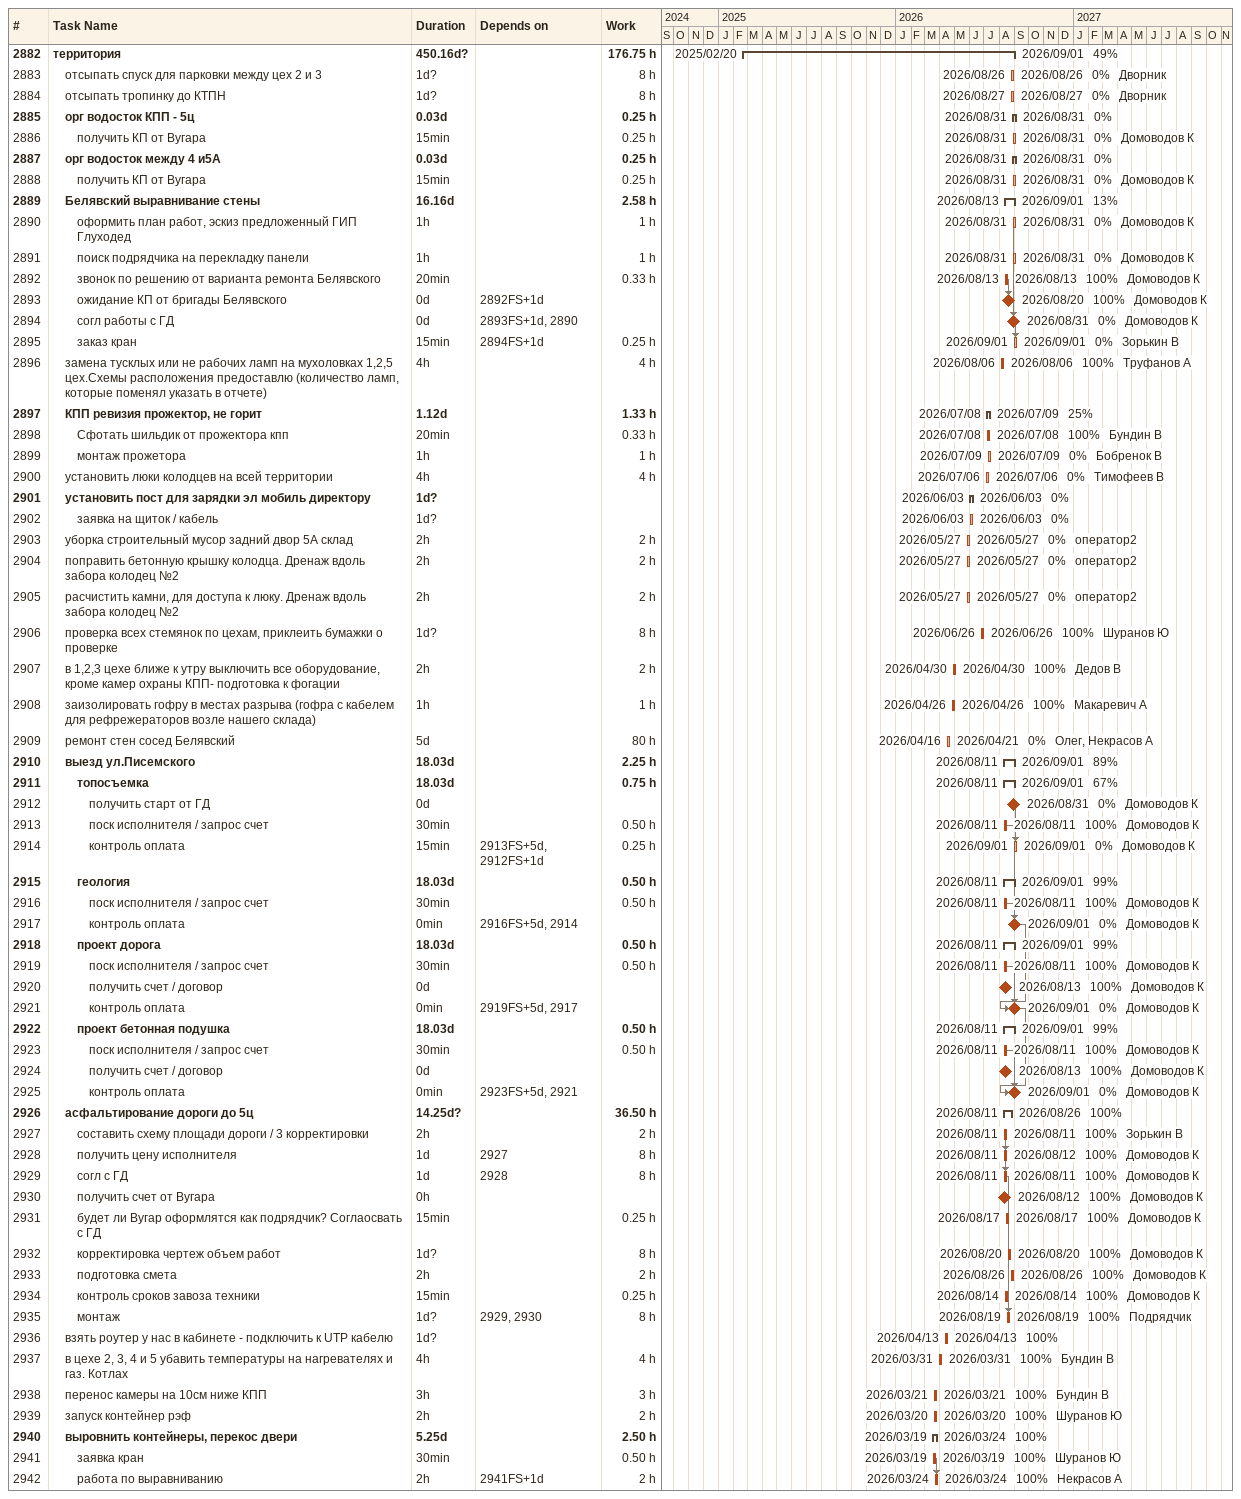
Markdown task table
| ID | Level | Task | Duration | Start | Finish | Predecessors | Resources | % complete | Work (h) |
|---|---|---|---|---|---|---|---|---|---|
| 2882 | 1 | **территория** | 450.16d? | 2025-02-20 | 2026-09-01 |  |  | 49 | 176.75 |
| 2883 | 2 | отсыпать спуск для парковки между цех 2 и 3 | 1d? | 2026-08-26 | 2026-08-26 |  | Дворник | 0 | 8 |
| 2884 | 2 | отсыпать тропинку до КТПН | 1d? | 2026-08-27 | 2026-08-27 |  | Дворник | 0 | 8 |
| 2885 | 2 | **орг водосток КПП - 5ц** | 0.03d | 2026-08-31 | 2026-08-31 |  |  | 0 | 0.25 |
| 2886 | 3 | получить КП от Вугара | 15min | 2026-08-31 | 2026-08-31 |  | Домоводов К | 0 | 0.25 |
| 2887 | 2 | **орг водосток между 4 и5А** | 0.03d | 2026-08-31 | 2026-08-31 |  |  | 0 | 0.25 |
| 2888 | 3 | получить КП от Вугара | 15min | 2026-08-31 | 2026-08-31 |  | Домоводов К | 0 | 0.25 |
| 2889 | 2 | **Белявский выравнивание стены** | 16.16d | 2026-08-13 | 2026-09-01 |  |  | 13 | 2.58 |
| 2890 | 3 | оформить план работ, эскиз предложенный ГИП Глуходед | 1h | 2026-08-31 | 2026-08-31 |  | Домоводов К | 0 | 1 |
| 2891 | 3 | поиск подрядчика на перекладку панели | 1h | 2026-08-31 | 2026-08-31 |  | Домоводов К | 0 | 1 |
| 2892 | 3 | звонок по решению от варианта ремонта Белявского | 20min | 2026-08-13 | 2026-08-13 |  | Домоводов К | 100 | 0.33 |
| 2893 | 3 | ожидание КП от бригады Белявского | 0d | 2026-08-20 | 2026-08-20 | 2892FS+1d | Домоводов К | 100 |  |
| 2894 | 3 | согл работы с ГД | 0d | 2026-08-31 | 2026-08-31 | 2893FS+1d, 2890 | Домоводов К | 0 |  |
| 2895 | 3 | заказ кран | 15min | 2026-09-01 | 2026-09-01 | 2894FS+1d | Зорькин В | 0 | 0.25 |
| 2896 | 2 | замена тусклых или не рабочих ламп на мухоловках 1,2,5 цех.Схемы расположения предоставлю (количество ламп, которые поменял указать в отчете) | 4h | 2026-08-06 | 2026-08-06 |  | Труфанов А | 100 | 4 |
| 2897 | 2 | **КПП ревизия прожектор, не горит** | 1.12d | 2026-07-08 | 2026-07-09 |  |  | 25 | 1.33 |
| 2898 | 3 | Сфотать шильдик от прожектора кпп | 20min | 2026-07-08 | 2026-07-08 |  | Бундин В | 100 | 0.33 |
| 2899 | 3 | монтаж прожетора | 1h | 2026-07-09 | 2026-07-09 |  | Бобренок В | 0 | 1 |
| 2900 | 2 | установить люки колодцев на всей территории | 4h | 2026-07-06 | 2026-07-06 |  | Тимофеев В | 0 | 4 |
| 2901 | 2 | **установить пост для зарядки эл мобиль директору** | 1d? | 2026-06-03 | 2026-06-03 |  |  | 0 |  |
| 2902 | 3 | заявка на щиток / кабель | 1d? | 2026-06-03 | 2026-06-03 |  |  | 0 |  |
| 2903 | 2 | уборка строительный мусор задний двор 5А склад | 2h | 2026-05-27 | 2026-05-27 |  | оператор2 | 0 | 2 |
| 2904 | 2 | поправить бетонную крышку колодца. Дренаж вдоль забора колодец №2 | 2h | 2026-05-27 | 2026-05-27 |  | оператор2 | 0 | 2 |
| 2905 | 2 | расчистить камни, для доступа к люку. Дренаж вдоль забора колодец №2 | 2h | 2026-05-27 | 2026-05-27 |  | оператор2 | 0 | 2 |
| 2906 | 2 | проверка всех стемянок по цехам, приклеить бумажки о проверке | 1d? | 2026-06-26 | 2026-06-26 |  | Шуранов Ю | 100 | 8 |
| 2907 | 2 | в 1,2,3 цехе ближе к утру выключить все оборудование, кроме камер охраны КПП- подготовка к фогации | 2h | 2026-04-30 | 2026-04-30 |  | Дедов В | 100 | 2 |
| 2908 | 2 | заизолировать гофру в местах разрыва (гофра с кабелем для рефрежераторов возле нашего склада) | 1h | 2026-04-26 | 2026-04-26 |  | Макаревич А | 100 | 1 |
| 2909 | 2 | ремонт стен сосед Белявский | 5d | 2026-04-16 | 2026-04-21 |  | Олег, Некрасов А | 0 | 80 |
| 2910 | 2 | **выезд ул.Писемского** | 18.03d | 2026-08-11 | 2026-09-01 |  |  | 89 | 2.25 |
| 2911 | 3 | **топосъемка** | 18.03d | 2026-08-11 | 2026-09-01 |  |  | 67 | 0.75 |
| 2912 | 4 | получить старт от ГД | 0d | 2026-08-31 | 2026-08-31 |  | Домоводов К | 0 |  |
| 2913 | 4 | поск исполнителя / запрос счет | 30min | 2026-08-11 | 2026-08-11 |  | Домоводов К | 100 | 0.50 |
| 2914 | 4 | контроль оплата | 15min | 2026-09-01 | 2026-09-01 | 2913FS+5d, 2912FS+1d | Домоводов К | 0 | 0.25 |
| 2915 | 3 | **геология** | 18.03d | 2026-08-11 | 2026-09-01 |  |  | 99 | 0.50 |
| 2916 | 4 | поск исполнителя / запрос счет | 30min | 2026-08-11 | 2026-08-11 |  | Домоводов К | 100 | 0.50 |
| 2917 | 4 | контроль оплата | 0min | 2026-09-01 | 2026-09-01 | 2916FS+5d, 2914 | Домоводов К | 0 |  |
| 2918 | 3 | **проект дорога** | 18.03d | 2026-08-11 | 2026-09-01 |  |  | 99 | 0.50 |
| 2919 | 4 | поск исполнителя / запрос счет | 30min | 2026-08-11 | 2026-08-11 |  | Домоводов К | 100 | 0.50 |
| 2920 | 4 | получить счет / договор | 0d | 2026-08-13 | 2026-08-13 |  | Домоводов К | 100 |  |
| 2921 | 4 | контроль оплата | 0min | 2026-09-01 | 2026-09-01 | 2919FS+5d, 2917 | Домоводов К | 0 |  |
| 2922 | 3 | **проект бетонная подушка** | 18.03d | 2026-08-11 | 2026-09-01 |  |  | 99 | 0.50 |
| 2923 | 4 | поск исполнителя / запрос счет | 30min | 2026-08-11 | 2026-08-11 |  | Домоводов К | 100 | 0.50 |
| 2924 | 4 | получить счет / договор | 0d | 2026-08-13 | 2026-08-13 |  | Домоводов К | 100 |  |
| 2925 | 4 | контроль оплата | 0min | 2026-09-01 | 2026-09-01 | 2923FS+5d, 2921 | Домоводов К | 0 |  |
| 2926 | 2 | **асфальтирование дороги до 5ц** | 14.25d? | 2026-08-11 | 2026-08-26 |  |  | 100 | 36.50 |
| 2927 | 3 | составить схему площади дороги / 3 корректировки | 2h | 2026-08-11 | 2026-08-11 |  | Зорькин В | 100 | 2 |
| 2928 | 3 | получить цену исполнителя | 1d | 2026-08-11 | 2026-08-12 | 2927 | Домоводов К | 100 | 8 |
| 2929 | 3 | согл с ГД | 1d | 2026-08-11 | 2026-08-11 | 2928 | Домоводов К | 100 | 8 |
| 2930 | 3 | получить счет от Вугара | 0h | 2026-08-12 | 2026-08-12 |  | Домоводов К | 100 |  |
| 2931 | 3 | будет ли Вугар оформлятся как подрядчик? Соглаосвать с ГД | 15min | 2026-08-17 | 2026-08-17 |  | Домоводов К | 100 | 0.25 |
| 2932 | 3 | корректировка чертеж объем работ | 1d? | 2026-08-20 | 2026-08-20 |  | Домоводов К | 100 | 8 |
| 2933 | 3 | подготовка смета | 2h | 2026-08-26 | 2026-08-26 |  | Домоводов К | 100 | 2 |
| 2934 | 3 | контроль сроков завоза техники | 15min | 2026-08-14 | 2026-08-14 |  | Домоводов К | 100 | 0.25 |
| 2935 | 3 | монтаж | 1d? | 2026-08-19 | 2026-08-19 | 2929, 2930 | Подрядчик | 100 | 8 |
| 2936 | 2 | взять роутер у нас в кабинете - подключить к UTP кабелю | 1d? | 2026-04-13 | 2026-04-13 |  |  | 100 |  |
| 2937 | 2 | в цехе 2, 3, 4 и 5 убавить температуры на нагревателях и газ. Котлах | 4h | 2026-03-31 | 2026-03-31 |  | Бундин В | 100 | 4 |
| 2938 | 2 | перенос камеры на 10см ниже КПП | 3h | 2026-03-21 | 2026-03-21 |  | Бундин В | 100 | 3 |
| 2939 | 2 | запуск контейнер рэф | 2h | 2026-03-20 | 2026-03-20 |  | Шуранов Ю | 100 | 2 |
| 2940 | 2 | **выровнить контейнеры, перекос двери** | 5.25d | 2026-03-19 | 2026-03-24 |  |  | 100 | 2.50 |
| 2941 | 3 | заявка кран | 30min | 2026-03-19 | 2026-03-19 |  | Шуранов Ю | 100 | 0.50 |
| 2942 | 3 | работа по выравниванию | 2h | 2026-03-24 | 2026-03-24 | 2941FS+1d | Некрасов А | 100 | 2 |
